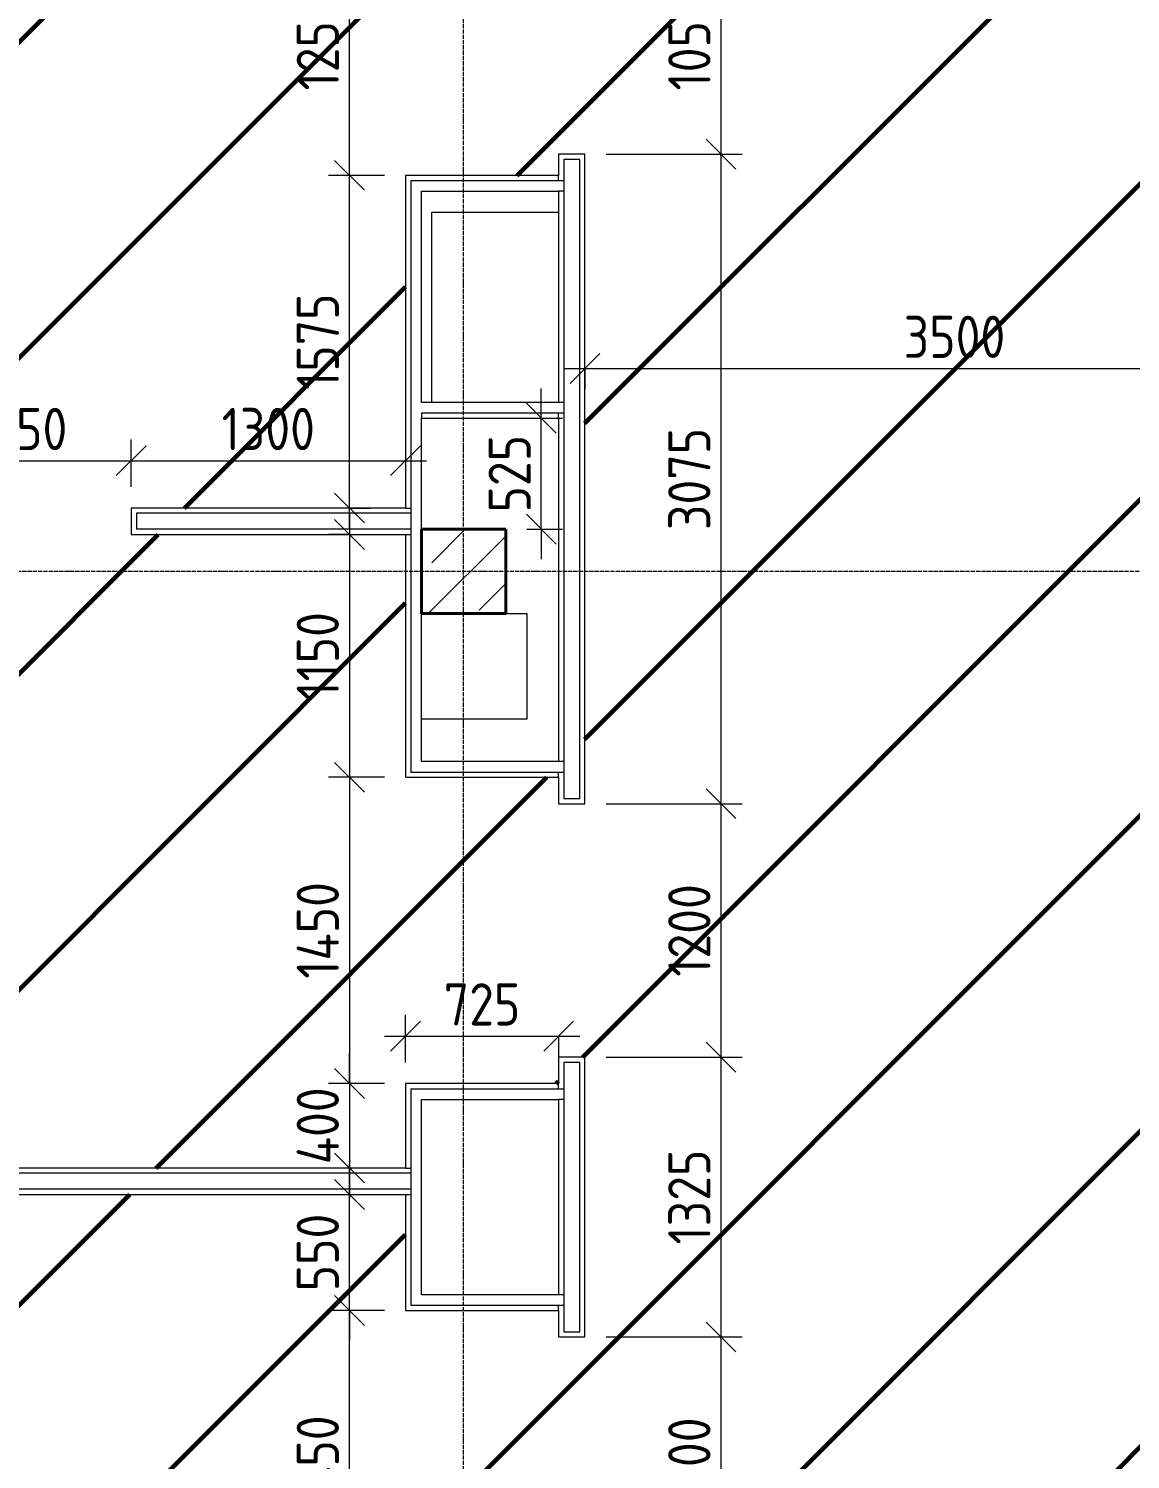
# Model space of a CAD drawing. Header units: millimetres. Extents: x -56773 to 323062, y -262288 to 76460.
# Drawn here: x -15651 to -10432, y -103149 to -96374 of the extents above; entities that cross this region are included whole.
import ezdxf

# ---------------------------------------------------------------- set-up
doc = ezdxf.new("R2010")
doc.units = ezdxf.units.MM
doc.linetypes.add('ADSK_Линия сетки', pattern=[25, 20, -2.5, 0, -2.5])
for name, color, linetype, lineweight in [('1.1)Стяжка керамзит  2 этаж', 5, 'Continuous', 60), ('Несущие колонны', 7, 'Continuous', 18), ('Оси', 7, 'Continuous', 9), ('Перекрытие', 7, 'Continuous', 18), ('Размеры', 7, 'Continuous', 9), ('Стены внутренние', 7, 'Continuous', 18), ('Стены штриховка', 7, 'Continuous', 9)]:
    doc.layers.add(name, color=color, linetype=linetype, lineweight=lineweight)
doc.styles.add('GOST Common_3', font='', dxfattribs={"width": 0.9, "height": 200})
doc.styles.get('GOST Common_3').set_extended_font_data('GOST Common')
doc.dimstyles.new('ADSK_Основной_2_0_1', dxfattribs={"dimscale": 304.8, "dimtxt": 201.142999, "dimasz": 0.463911, "dimexe": 0.328084, "dimexo": 0.328084, "dimgap": 0.164042, "dimtad": 1, "dimdec": 3, "dimrnd": 0.001, "dimdsep": 46, "dimtxsty": 'GOST Common_3', "dimblk1": 'OBLIQUE', "dimblk2": 'OBLIQUE', "dimsah": 1, "dimcen": 0.09, "dimdle": 0.328084, "dimazin": 2, "dimtfac": 1, "dimtdec": 4, "dimtix": 1, "dimtmove": 1, "dimatfit": 3, "dimfxl": 1, "dimtvp": 1, "dimtolj": 1, "dimtzin": 0, "dimlwd": 20, "dimlwe": 20, "dimarcsym": 2})
doc.dimstyles.new('ADSK_Основной_2_0_2', dxfattribs={"dimscale": 304.8, "dimtxt": 201.142999, "dimasz": 0.463911, "dimexe": 0.328084, "dimexo": 0.328084, "dimgap": 0.164042, "dimtad": 1, "dimdec": 3, "dimrnd": 0.001, "dimdsep": 46, "dimtxsty": 'GOST Common_3', "dimblk1": 'OBLIQUE', "dimblk2": 'OBLIQUE', "dimsah": 1, "dimcen": 0.09, "dimdle": 0.328084, "dimazin": 2, "dimtfac": 1, "dimtdec": 4, "dimtix": 1, "dimtmove": 0, "dimatfit": 3, "dimfxl": 1, "dimtvp": 1, "dimtolj": 1, "dimtzin": 0, "dimlwd": 20, "dimlwe": 20, "dimarcsym": 2})

# ---------------------------------------------------------------- blocks, each defined once
blk = doc.blocks.new('ADSK_КолоннаЖБ_Прямоугольная - 400x400 мм-1807142-Кладочный план 2-го этаж')
at = {"layer": 'Несущие колонны', "lineweight": 40}
for p, q in [((-200, 200), (200, 200)), ((-200, -200), (-200, 200)), ((200, 200), (200, -200)), ((200, -200), (-200, -200))]:
    blk.add_line(p, q, dxfattribs=at)
blk = doc.blocks.new('_Oblique')
at = {"color": 0, "linetype": 'ByBlock', "lineweight": -2}
blk.add_line((-0.5, -0.5), (0.5, 0.5), dxfattribs=at)
blk = doc.blocks.new('*D4646')
at = {"layer": 'Defpoints', "color": 0, "transparency": 16777216}
for p in [(-13015.6, -95919.1), (-13015.6, -96969.1), (-12371.5, -96969.1)]:
    blk.add_point(p, dxfattribs=at)
at = {"layer": 'Размеры', "color": 0, "lineweight": 20, "transparency": 16777216}
for p, q in [((-12371.5, -95819.1), (-12371.5, -97069.1)), ((-12915.6, -95919.1), (-12271.5, -95919.1)), ((-12915.6, -96969.1), (-12271.5, -96969.1))]:
    blk.add_line(p, q, dxfattribs=at)
at = {"layer": 'Размеры', "color": 0, "lineweight": 20, "transparency": 16777216, "xscale": 141.4, "yscale": 141.4, "zscale": 141.4}
for p, rotation in [((-12371.5, -95919.1), 90), ((-12371.5, -96969.1), 270)]:
    blk.add_blockref('_Oblique', p, dxfattribs=dict(at, rotation=rotation))
at = {"layer": 'Размеры', "color": 0, "lineweight": 9, "transparency": 16777216, "insert": (-12521.5, -96444.1), "char_height": 200, "width": 560.473, "attachment_point": 5, "rotation": 90, "style": 'GOST Common_3'}
blk.add_mtext('\\A1;1050', dxfattribs=at)
blk = doc.blocks.new('*D4647')
at = {"layer": 'Defpoints', "color": 0, "transparency": 16777216}
for p in [(-13015.6, -96969.1), (-13015.6, -100044.1), (-12371.5, -100044.1)]:
    blk.add_point(p, dxfattribs=at)
at = {"layer": 'Размеры', "color": 0, "lineweight": 20, "transparency": 16777216}
for p, q in [((-12371.5, -96869.1), (-12371.5, -100144.1)), ((-12915.6, -96969.1), (-12271.5, -96969.1)), ((-12915.6, -100044.1), (-12271.5, -100044.1))]:
    blk.add_line(p, q, dxfattribs=at)
at = {"layer": 'Размеры', "color": 0, "lineweight": 20, "transparency": 16777216, "xscale": 141.4, "yscale": 141.4, "zscale": 141.4}
for p, rotation in [((-12371.5, -96969.1), 90), ((-12371.5, -100044.1), 270)]:
    blk.add_blockref('_Oblique', p, dxfattribs=dict(at, rotation=rotation))
at = {"layer": 'Размеры', "color": 0, "lineweight": 9, "transparency": 16777216, "insert": (-12521.5, -98506.6), "char_height": 200, "width": 605.475, "attachment_point": 5, "rotation": 90, "style": 'GOST Common_3'}
blk.add_mtext('\\A1;3075', dxfattribs=at)
blk = doc.blocks.new('*D4648')
at = {"layer": 'Defpoints', "color": 0, "transparency": 16777216}
for p in [(-13015.6, -100044.1), (-13015.6, -101244.1), (-12371.5, -101244.1)]:
    blk.add_point(p, dxfattribs=at)
at = {"layer": 'Размеры', "color": 0, "lineweight": 20, "transparency": 16777216}
for p, q in [((-12371.5, -99944.1), (-12371.5, -101344.1)), ((-12915.6, -100044.1), (-12271.5, -100044.1)), ((-12915.6, -101244.1), (-12271.5, -101244.1))]:
    blk.add_line(p, q, dxfattribs=at)
at = {"layer": 'Размеры', "color": 0, "lineweight": 20, "transparency": 16777216, "xscale": 141.4, "yscale": 141.4, "zscale": 141.4}
for p, rotation in [((-12371.5, -100044.1), 90), ((-12371.5, -101244.1), 270)]:
    blk.add_blockref('_Oblique', p, dxfattribs=dict(at, rotation=rotation))
at = {"layer": 'Размеры', "color": 0, "lineweight": 9, "transparency": 16777216, "insert": (-12521.5, -100644.1), "char_height": 200, "width": 560.473, "attachment_point": 5, "rotation": 90, "style": 'GOST Common_3'}
blk.add_mtext('\\A1;1200', dxfattribs=at)
blk = doc.blocks.new('*D4649')
at = {"layer": 'Defpoints', "color": 0, "transparency": 16777216}
for p in [(-13015.6, -101244.1), (-13015.6, -102569.1), (-12371.5, -102569.1)]:
    blk.add_point(p, dxfattribs=at)
at = {"layer": 'Размеры', "color": 0, "lineweight": 20, "transparency": 16777216}
for p, q in [((-12371.5, -101144.1), (-12371.5, -102669.1)), ((-12915.6, -101244.1), (-12271.5, -101244.1)), ((-12915.6, -102569.1), (-12271.5, -102569.1))]:
    blk.add_line(p, q, dxfattribs=at)
at = {"layer": 'Размеры', "color": 0, "lineweight": 20, "transparency": 16777216, "xscale": 141.4, "yscale": 141.4, "zscale": 141.4}
for p, rotation in [((-12371.5, -101244.1), 90), ((-12371.5, -102569.1), 270)]:
    blk.add_blockref('_Oblique', p, dxfattribs=dict(at, rotation=rotation))
at = {"layer": 'Размеры', "color": 0, "lineweight": 9, "transparency": 16777216, "insert": (-12521.5, -101906.6), "char_height": 200, "width": 560.473, "attachment_point": 5, "rotation": 90, "style": 'GOST Common_3'}
blk.add_mtext('\\A1;1325', dxfattribs=at)
blk = doc.blocks.new('*D4650')
at = {"layer": 'Defpoints', "color": 0, "transparency": 16777216}
for p in [(-13015.6, -102569.1), (-13015.6, -103769.1), (-12371.5, -103769.1)]:
    blk.add_point(p, dxfattribs=at)
at = {"layer": 'Размеры', "color": 0, "lineweight": 20, "transparency": 16777216}
for p, q in [((-12371.5, -102469.1), (-12371.5, -103869.1)), ((-12915.6, -102569.1), (-12271.5, -102569.1)), ((-12915.6, -103769.1), (-12271.5, -103769.1))]:
    blk.add_line(p, q, dxfattribs=at)
at = {"layer": 'Размеры', "color": 0, "lineweight": 20, "transparency": 16777216, "xscale": 141.4, "yscale": 141.4, "zscale": 141.4}
for p, rotation in [((-12371.5, -102569.1), 90), ((-12371.5, -103769.1), 270)]:
    blk.add_blockref('_Oblique', p, dxfattribs=dict(at, rotation=rotation))
at = {"layer": 'Размеры', "color": 0, "lineweight": 9, "transparency": 16777216, "insert": (-12521.5, -103169.1), "char_height": 200, "width": 560.473, "attachment_point": 5, "rotation": 90, "style": 'GOST Common_3'}
blk.add_mtext('\\A1;1200', dxfattribs=at)
blk = doc.blocks.new('*D4656')
at = {"layer": 'Defpoints', "color": 0, "transparency": 16777216}
for p in [(-14131.1, -102444.1), (-13865.6, -102444.1), (-13865.6, -103894.1)]:
    blk.add_point(p, dxfattribs=at)
at = {"layer": 'Размеры', "color": 0, "lineweight": 20, "transparency": 16777216}
for p, q in [((-14131.1, -103994.1), (-14131.1, -102344.1)), ((-13965.6, -102444.1), (-14231.1, -102444.1)), ((-13965.6, -103894.1), (-14231.1, -103894.1))]:
    blk.add_line(p, q, dxfattribs=at)
at = {"layer": 'Размеры', "color": 0, "lineweight": 20, "transparency": 16777216, "xscale": 141.4, "yscale": 141.4, "zscale": 141.4}
for p, rotation in [((-14131.1, -102444.1), 90), ((-14131.1, -103894.1), 270)]:
    blk.add_blockref('_Oblique', p, dxfattribs=dict(at, rotation=rotation))
at = {"layer": 'Размеры', "color": 0, "lineweight": 9, "transparency": 16777216, "insert": (-14281.1, -103169.1), "char_height": 200, "width": 580.928, "attachment_point": 5, "rotation": 90, "style": 'GOST Common_3'}
blk.add_mtext('\\A1;1450', dxfattribs=at)
blk = doc.blocks.new('*D4657')
at = {"layer": 'Defpoints', "color": 0, "transparency": 16777216}
for p in [(-14231.1, -101894.1), (-14131.1, -101894.1), (-13865.6, -102444.1)]:
    blk.add_point(p, dxfattribs=at)
at = {"layer": 'Размеры', "color": 0, "lineweight": 20, "transparency": 16777216}
for p, q in [((-14131.1, -101894.1), (-14131.1, -101752.7)), ((-14131.1, -101894.1), (-14031.1, -101894.1)), ((-14131.1, -102444.1), (-14131.1, -101894.1)), ((-13965.6, -102444.1), (-14231.1, -102444.1)), ((-14131.1, -102444.1), (-14131.1, -102585.5))]:
    blk.add_line(p, q, dxfattribs=at)
at = {"layer": 'Размеры', "color": 0, "lineweight": 20, "transparency": 16777216, "xscale": 141.4, "yscale": 141.4, "zscale": 141.4}
for p, rotation in [((-14131.1, -101894.1), 270), ((-14131.1, -102444.1), 90)]:
    blk.add_blockref('_Oblique', p, dxfattribs=dict(at, rotation=rotation))
at = {"layer": 'Размеры', "color": 0, "lineweight": 9, "transparency": 16777216, "insert": (-14281.1, -102169.1), "char_height": 200, "width": 454.106, "attachment_point": 5, "rotation": 90, "style": 'GOST Common_3'}
blk.add_mtext('\\A1;550', dxfattribs=at)
blk = doc.blocks.new('*D4658')
at = {"layer": 'Defpoints', "color": 0, "transparency": 16777216}
for p in [(-14031.1, -98769.1), (-14131.1, -99919.1), (-13865.6, -99919.1)]:
    blk.add_point(p, dxfattribs=at)
at = {"layer": 'Размеры', "color": 0, "lineweight": 20, "transparency": 16777216}
for p, q in [((-14131.1, -98669.1), (-14131.1, -100019.1)), ((-14131.1, -98769.1), (-14231.1, -98769.1)), ((-13965.6, -99919.1), (-14231.1, -99919.1))]:
    blk.add_line(p, q, dxfattribs=at)
at = {"layer": 'Размеры', "color": 0, "lineweight": 20, "transparency": 16777216, "xscale": 141.4, "yscale": 141.4, "zscale": 141.4}
for p, rotation in [((-14131.1, -98769.1), 90), ((-14131.1, -99919.1), 270)]:
    blk.add_blockref('_Oblique', p, dxfattribs=dict(at, rotation=rotation))
at = {"layer": 'Размеры', "color": 0, "lineweight": 9, "transparency": 16777216, "insert": (-14281.1, -99344.1), "char_height": 200, "width": 515.472, "attachment_point": 5, "rotation": 90, "style": 'GOST Common_3'}
blk.add_mtext('\\A1;1150', dxfattribs=at)
blk = doc.blocks.new('*D4659')
at = {"layer": 'Defpoints', "color": 0, "transparency": 16777216}
for p in [(-13865.6, -99919.1), (-14131.1, -101369.1), (-13865.6, -101369.1)]:
    blk.add_point(p, dxfattribs=at)
at = {"layer": 'Размеры', "color": 0, "lineweight": 20, "transparency": 16777216}
for p, q in [((-14131.1, -99819.1), (-14131.1, -101469.1)), ((-13965.6, -99919.1), (-14231.1, -99919.1)), ((-13965.6, -101369.1), (-14231.1, -101369.1))]:
    blk.add_line(p, q, dxfattribs=at)
at = {"layer": 'Размеры', "color": 0, "lineweight": 20, "transparency": 16777216, "xscale": 141.4, "yscale": 141.4, "zscale": 141.4}
for p, rotation in [((-14131.1, -99919.1), 90), ((-14131.1, -101369.1), 270)]:
    blk.add_blockref('_Oblique', p, dxfattribs=dict(at, rotation=rotation))
at = {"layer": 'Размеры', "color": 0, "lineweight": 9, "transparency": 16777216, "insert": (-14281.1, -100644.1), "char_height": 200, "width": 580.928, "attachment_point": 5, "rotation": 90, "style": 'GOST Common_3'}
blk.add_mtext('\\A1;1450', dxfattribs=at)
blk = doc.blocks.new('*D4660')
at = {"layer": 'Defpoints', "color": 0, "transparency": 16777216}
for p in [(-13865.6, -101369.1), (-14131.1, -101769.1), (-14031.1, -101769.1)]:
    blk.add_point(p, dxfattribs=at)
at = {"layer": 'Размеры', "color": 0, "lineweight": 20, "transparency": 16777216}
for p, q in [((-14131.1, -101369.1), (-14131.1, -101227.7)), ((-13965.6, -101369.1), (-14231.1, -101369.1)), ((-14131.1, -101369.1), (-14131.1, -101769.1)), ((-14131.1, -101769.1), (-14231.1, -101769.1)), ((-14131.1, -101769.1), (-14131.1, -101910.5))]:
    blk.add_line(p, q, dxfattribs=at)
at = {"layer": 'Размеры', "color": 0, "lineweight": 20, "transparency": 16777216, "xscale": 141.4, "yscale": 141.4, "zscale": 141.4}
for p, rotation in [((-14131.1, -101369.1), 270), ((-14131.1, -101769.1), 90)]:
    blk.add_blockref('_Oblique', p, dxfattribs=dict(at, rotation=rotation))
at = {"layer": 'Размеры', "color": 0, "lineweight": 9, "transparency": 16777216, "insert": (-14281.1, -101569.1), "char_height": 200, "width": 474.561, "attachment_point": 5, "rotation": 90, "style": 'GOST Common_3'}
blk.add_mtext('\\A1;400', dxfattribs=at)
blk = doc.blocks.new('*D4661')
at = {"layer": 'Defpoints', "color": 0, "transparency": 16777216}
for p in [(-13140.6, -101044.3), (-13140.6, -101144.3), (-13865.6, -101369.1)]:
    blk.add_point(p, dxfattribs=at)
at = {"layer": 'Размеры', "color": 0, "lineweight": 20, "transparency": 16777216}
for p, q in [((-13865.6, -101269.1), (-13865.6, -101044.3)), ((-13965.6, -101144.3), (-13040.6, -101144.3)), ((-13140.6, -101144.3), (-13140.6, -101244.3))]:
    blk.add_line(p, q, dxfattribs=at)
at = {"layer": 'Размеры', "color": 0, "lineweight": 20, "transparency": 16777216, "xscale": 141.4, "yscale": 141.4, "zscale": 141.4, "rotation": 180}
blk.add_blockref('_Oblique', (-13865.6, -101144.3), dxfattribs=at)
at = {"layer": 'Размеры', "color": 0, "lineweight": 20, "transparency": 16777216, "xscale": 141.4, "yscale": 141.4, "zscale": 141.4}
blk.add_blockref('_Oblique', (-13140.6, -101144.3), dxfattribs=at)
at = {"layer": 'Размеры', "color": 0, "lineweight": 9, "transparency": 16777216, "insert": (-13503.1, -100994.3), "char_height": 200, "width": 454.106, "attachment_point": 5, "style": 'GOST Common_3'}
blk.add_mtext('\\A1;725', dxfattribs=at)
blk = doc.blocks.new('*D4665')
at = {"layer": 'Defpoints', "color": 0, "transparency": 16777216}
for p in [(-14131.1, -97069.1), (-13865.6, -97069.1), (-14231.1, -98644.1)]:
    blk.add_point(p, dxfattribs=at)
at = {"layer": 'Размеры', "color": 0, "lineweight": 20, "transparency": 16777216}
for p, q in [((-14131.1, -98744.1), (-14131.1, -96969.1)), ((-13965.6, -97069.1), (-14231.1, -97069.1)), ((-14131.1, -98644.1), (-14031.1, -98644.1))]:
    blk.add_line(p, q, dxfattribs=at)
at = {"layer": 'Размеры', "color": 0, "lineweight": 20, "transparency": 16777216, "xscale": 141.4, "yscale": 141.4, "zscale": 141.4}
for p, rotation in [((-14131.1, -97069.1), 90), ((-14131.1, -98644.1), 270)]:
    blk.add_blockref('_Oblique', p, dxfattribs=dict(at, rotation=rotation))
at = {"layer": 'Размеры', "color": 0, "lineweight": 9, "transparency": 16777216, "insert": (-14281.1, -97856.6), "char_height": 200, "width": 560.473, "attachment_point": 5, "rotation": 90, "style": 'GOST Common_3'}
blk.add_mtext('\\A1;1575', dxfattribs=at)
blk = doc.blocks.new('*D4666')
at = {"layer": 'Defpoints', "color": 0, "transparency": 16777216}
for p in [(-14131.1, -95819.1), (-13865.6, -95819.1), (-13865.6, -97069.1)]:
    blk.add_point(p, dxfattribs=at)
at = {"layer": 'Размеры', "color": 0, "lineweight": 20, "transparency": 16777216}
for p, q in [((-14131.1, -97169.1), (-14131.1, -95719.1)), ((-13965.6, -95819.1), (-14231.1, -95819.1)), ((-13965.6, -97069.1), (-14231.1, -97069.1))]:
    blk.add_line(p, q, dxfattribs=at)
at = {"layer": 'Размеры', "color": 0, "lineweight": 20, "transparency": 16777216, "xscale": 141.4, "yscale": 141.4, "zscale": 141.4}
for p, rotation in [((-14131.1, -95819.1), 90), ((-14131.1, -97069.1), 270)]:
    blk.add_blockref('_Oblique', p, dxfattribs=dict(at, rotation=rotation))
at = {"layer": 'Размеры', "color": 0, "lineweight": 9, "transparency": 16777216, "insert": (-14281.1, -96444.1), "char_height": 200, "width": 560.473, "attachment_point": 5, "rotation": 90, "style": 'GOST Common_3'}
blk.add_mtext('\\A1;1250', dxfattribs=at)
blk = doc.blocks.new('*D4693')
at = {"layer": 'Defpoints', "color": 0, "transparency": 16777216}
for p in [(-15165.6, -98420), (-16215.6, -98644.1), (-15165.6, -98644.1)]:
    blk.add_point(p, dxfattribs=at)
at = {"layer": 'Размеры', "color": 0, "lineweight": 20, "transparency": 16777216}
for p, q in [((-16215.6, -98544.1), (-16215.6, -98320)), ((-15165.6, -98544.1), (-15165.6, -98320)), ((-16315.6, -98420), (-15065.6, -98420))]:
    blk.add_line(p, q, dxfattribs=at)
at = {"layer": 'Размеры', "color": 0, "lineweight": 20, "transparency": 16777216, "xscale": 141.4, "yscale": 141.4, "zscale": 141.4, "rotation": 180}
blk.add_blockref('_Oblique', (-16215.6, -98420), dxfattribs=at)
at = {"layer": 'Размеры', "color": 0, "lineweight": 20, "transparency": 16777216, "xscale": 141.4, "yscale": 141.4, "zscale": 141.4}
blk.add_blockref('_Oblique', (-15165.6, -98420), dxfattribs=at)
at = {"layer": 'Размеры', "color": 0, "lineweight": 9, "transparency": 16777216, "insert": (-15690.6, -98270), "char_height": 200, "width": 560.473, "attachment_point": 5, "style": 'GOST Common_3'}
blk.add_mtext('\\A1;1050', dxfattribs=at)
blk = doc.blocks.new('*D4694')
at = {"layer": 'Defpoints', "color": 0, "transparency": 16777216}
for p in [(-13865.6, -98320), (-13865.6, -98420), (-15165.6, -98644.1)]:
    blk.add_point(p, dxfattribs=at)
at = {"layer": 'Размеры', "color": 0, "lineweight": 20, "transparency": 16777216}
for p, q in [((-15165.6, -98544.1), (-15165.6, -98320)), ((-15265.6, -98420), (-13765.6, -98420)), ((-13865.6, -98420), (-13865.6, -98520))]:
    blk.add_line(p, q, dxfattribs=at)
at = {"layer": 'Размеры', "color": 0, "lineweight": 20, "transparency": 16777216, "xscale": 141.4, "yscale": 141.4, "zscale": 141.4, "rotation": 180}
blk.add_blockref('_Oblique', (-15165.6, -98420), dxfattribs=at)
at = {"layer": 'Размеры', "color": 0, "lineweight": 20, "transparency": 16777216, "xscale": 141.4, "yscale": 141.4, "zscale": 141.4}
blk.add_blockref('_Oblique', (-13865.6, -98420), dxfattribs=at)
at = {"layer": 'Размеры', "color": 0, "lineweight": 9, "transparency": 16777216, "insert": (-14515.6, -98270), "char_height": 200, "width": 560.473, "attachment_point": 5, "style": 'GOST Common_3'}
blk.add_mtext('\\A1;1300', dxfattribs=at)
blk = doc.blocks.new('*D4695')
at = {"layer": 'Defpoints', "color": 0, "transparency": 16777216}
for p in [(-13322.6, -98219.1), (-13222.6, -98219.1), (-13390.6, -98744.1)]:
    blk.add_point(p, dxfattribs=at)
at = {"layer": 'Размеры', "color": 0, "lineweight": 20, "transparency": 16777216}
for p, q in [((-13222.6, -98219.1), (-13222.6, -98077.7)), ((-13222.6, -98219.1), (-13122.6, -98219.1)), ((-13222.6, -98744.1), (-13222.6, -98219.1)), ((-13290.6, -98744.1), (-13122.6, -98744.1)), ((-13222.6, -98744.1), (-13222.6, -98885.5))]:
    blk.add_line(p, q, dxfattribs=at)
at = {"layer": 'Размеры', "color": 0, "lineweight": 20, "transparency": 16777216, "xscale": 141.4, "yscale": 141.4, "zscale": 141.4}
for p, rotation in [((-13222.6, -98219.1), 270), ((-13222.6, -98744.1), 90)]:
    blk.add_blockref('_Oblique', p, dxfattribs=dict(at, rotation=rotation))
at = {"layer": 'Размеры', "color": 0, "lineweight": 9, "transparency": 16777216, "insert": (-13372.6, -98481.6), "char_height": 200, "width": 454.106, "attachment_point": 5, "rotation": 90, "style": 'GOST Common_3'}
blk.add_mtext('\\A1;525', dxfattribs=at)
blk = doc.blocks.new('*D4811')
at = {"layer": 'Defpoints', "color": 0, "transparency": 16777216}
for p in [(-13015.6, -97883.5), (-9515.6, -97983.5), (-9515.6, -98369.1)]:
    blk.add_point(p, dxfattribs=at)
at = {"layer": 'Размеры', "color": 0, "lineweight": 20, "transparency": 16777216}
for p, q in [((-9515.6, -98269.1), (-9515.6, -97883.5)), ((-13115.6, -97983.5), (-9415.6, -97983.5)), ((-13015.6, -97983.5), (-13015.6, -98083.5))]:
    blk.add_line(p, q, dxfattribs=at)
at = {"layer": 'Размеры', "color": 0, "lineweight": 20, "transparency": 16777216, "xscale": 141.4, "yscale": 141.4, "zscale": 141.4, "rotation": 180}
blk.add_blockref('_Oblique', (-13015.6, -97983.5), dxfattribs=at)
at = {"layer": 'Размеры', "color": 0, "lineweight": 20, "transparency": 16777216, "xscale": 141.4, "yscale": 141.4, "zscale": 141.4}
blk.add_blockref('_Oblique', (-9515.6, -97983.5), dxfattribs=at)
at = {"layer": 'Размеры', "color": 0, "lineweight": 9, "transparency": 16777216, "insert": (-11265.6, -97833.5), "char_height": 200, "width": 605.475, "attachment_point": 5, "style": 'GOST Common_3'}
blk.add_mtext('\\A1;3500', dxfattribs=at)

msp = doc.modelspace()

# ---------------------------------------------------------------- hatches: boundary and pattern name
at = {"layer": '1.1)Стяжка керамзит  2 этаж', "transparency": 33554687}
h = msp.add_hatch(dxfattribs=at)
h.set_pattern_fill('ANSI31', color=5, scale=333)
h.paths.add_polyline_path([(-9494.6682, -96144.5668), (-17974.3118, -96144.5668), (-17974.3118, -98644.0666), (-16215.6385, -98644.0666), (-16215.6385, -98769.0666), (-17974.3118, -98769.0666), (-17974.3118, -101769.0666), (-13865.6385, -101769.0666), (-13865.6385, -101369.0666), (-13140.6385, -101369.0666), (-13140.6385, -101244.0666), (-13015.6385, -101244.0666), (-13015.6385, -102569.0666), (-13140.6385, -102569.0666), (-13140.6385, -102444.0666), (-13865.6385, -102444.0666), (-13865.6385, -101894.0666), (-17974.3118, -101894.0666), (-17974.3118, -104894.0666), (-17140.6385, -104894.0666), (-15990.6385, -104894.0666), (-14340.6385, -104894.0666), (-13865.6385, -104894.0666), (-13865.6385, -103894.0666), (-13140.6385, -103894.0666), (-13140.6385, -103769.0666), (-13015.6385, -103769.0666), (-13015.6385, -104894.0666), (-12190.6385, -104894.0666), (-10540.6385, -104894.0666), (-9494.6682, -104894.0666), (-9494.6682, -99219.0666), (-9515.6385, -99219.0666), (-9515.6385, -98369.0666)])
h.paths.add_polyline_path([(-13015.6385, -100044.0666), (-13140.6385, -100044.0666), (-13140.6385, -99919.0666), (-13865.6385, -99919.0666), (-13865.6385, -98769.0666), (-15165.6385, -98769.0666), (-15165.6385, -98644.0666), (-13865.6385, -98644.0666), (-13865.6385, -97069.0666), (-13140.6385, -97069.0666), (-13140.6385, -96969.0666), (-13015.6385, -96969.0666)], flags=16)
h.paths.add_polyline_path([(-13040.6385, -100019.0666), (-13115.6385, -100019.0666), (-13115.6385, -99894.0666), (-13840.6385, -99894.0666), (-13840.6385, -98744.0666), (-15140.6385, -98744.0666), (-15140.6385, -98669.0666), (-13840.6385, -98669.0666), (-13840.6385, -97094.0666), (-13115.6385, -97094.0666), (-13115.6385, -96994.0666), (-13040.6385, -96994.0666)], flags=0)
h.paths.add_polyline_path([(-13140.6385, -98144.0666), (-13790.6385, -98144.0666), (-13790.6385, -97144.0666), (-13140.6385, -97144.0666)], flags=0)
h.paths.add_polyline_path([(-13140.6385, -98194.0666), (-13140.6385, -98219.0666), (-13140.6385, -99844.0666), (-13790.6385, -99844.0666), (-13790.6385, -98219.0666), (-13790.6385, -98194.0666)], flags=0)
h.paths.add_polyline_path([(-13390.6385, -98744.0666), (-13390.6385, -99144.0666), (-13790.6385, -99144.0666), (-13790.6385, -98744.0666)], flags=0)
at = {"layer": 'Несущие колонны', "lineweight": 9}
h = msp.add_hatch(dxfattribs=at)
h.set_pattern_fill('FP_1', color=256, style=0, pattern_type=2)
h.set_pattern_definition([(45, (9.36, -97949.04), (-224.5064, 224.5064), []), (45, (233.87, -97949.04), (-224.5064, 224.5064), [396.875, -79.375, 3.353, -76.022])])
h.paths.add_polyline_path([(-13790.6385, -99144.0666), (-13390.6385, -99144.0666), (-13390.6385, -98744.0666), (-13790.6385, -98744.0666)])

# ---------------------------------------------------------------- linework, layer by layer
for p, q in [((-13390.6385, -98744.0666), (-13790.6385, -98744.0666)), ((-13790.6385, -98744.0666), (-13790.6385, -99144.0666)), ((-13390.6385, -99144.0666), (-13390.6385, -98744.0666)), ((-13790.6385, -99144.0666), (-13390.6385, -99144.0666))]:
    msp.add_line(p, q, dxfattribs=at)
at = {"layer": 'Оси', "linetype": 'ADSK_Линия сетки', "lineweight": 5}
for p, q in [((-13590.6385, -108922.9178), (-13590.6385, -73448.1214)), ((62525.08, -98944.0666), (-25230.7352, -98944.0666))]:
    msp.add_line(p, q, dxfattribs=at)
at = {"layer": 'Перекрытие'}
for p, q in [((-13740.6385, -97244.0666), (-13140.6385, -97244.0666)), ((-13740.6385, -98144.0666), (-13740.6385, -97244.0666)), ((-13390.6385, -99144.0666), (-13290.6385, -99144.0666)), ((-13290.6385, -99144.0666), (-13290.6385, -99644.0666)), ((-13290.6385, -99644.0666), (-13790.6385, -99644.0666))]:
    msp.add_line(p, q, dxfattribs=at)
at = {"layer": 'Стены внутренние', "lineweight": 5}
for p, q in [((-13140.6385, -96969.0666), (-13140.6385, -97069.0666)), ((-13015.6385, -96969.0666), (-13140.6385, -96969.0666)), ((-13015.6385, -100044.0666), (-13015.6385, -96969.0666)), ((-13865.6385, -97069.0666), (-13865.6385, -98644.0666)), ((-13140.6385, -97069.0666), (-13865.6385, -97069.0666)), ((-13790.6385, -98144.0666), (-13790.6385, -97144.0666)), ((-13790.6385, -97144.0666), (-13140.6385, -97144.0666)), ((-13140.6385, -97144.0666), (-13140.6385, -98144.0666)), ((-13140.6385, -98144.0666), (-13790.6385, -98144.0666)), ((-13790.6385, -99844.0666), (-13790.6385, -98219.0666)), ((-13790.6385, -98219.0666), (-13140.6385, -98219.0666)), ((-13140.6385, -98219.0666), (-13140.6385, -99844.0666)), ((-13865.6385, -98644.0666), (-15165.6385, -98644.0666)), ((-15165.6385, -98644.0666), (-15165.6385, -98769.0666)), ((-15165.6385, -98769.0666), (-13865.6385, -98769.0666)), ((-13865.6385, -98769.0666), (-13865.6385, -99919.0666)), ((-13140.6385, -99844.0666), (-13790.6385, -99844.0666)), ((-13865.6385, -99919.0666), (-13140.6385, -99919.0666)), ((-13140.6385, -99919.0666), (-13140.6385, -100044.0666)), ((-13140.6385, -100044.0666), (-13015.6385, -100044.0666)), ((-13140.6385, -101244.0666), (-13140.6385, -101369.0666)), ((-13015.6385, -101244.0666), (-13140.6385, -101244.0666)), ((-13015.6385, -102569.0666), (-13015.6385, -101244.0666)), ((-13140.6385, -101369.0666), (-13865.6385, -101369.0666)), ((-13865.6385, -101369.0666), (-13865.6385, -101769.0666)), ((-13790.6385, -101444.0666), (-13140.6385, -101444.0666)), ((-13790.6385, -102369.0666), (-13790.6385, -101444.0666)), ((-13140.6385, -101444.0666), (-13140.6385, -102369.0666)), ((-13865.6385, -101769.0666), (-19540.6385, -101769.0666)), ((-19540.6385, -101894.0666), (-13865.6385, -101894.0666)), ((-13865.6385, -101894.0666), (-13865.6385, -102444.0666)), ((-13140.6385, -102369.0666), (-13790.6385, -102369.0666)), ((-13865.6385, -102444.0666), (-13140.6385, -102444.0666)), ((-13140.6385, -102444.0666), (-13140.6385, -102569.0666)), ((-13140.6385, -102569.0666), (-13015.6385, -102569.0666))]:
    msp.add_line(p, q, dxfattribs=at)
at = {"layer": 'Стены штриховка', "lineweight": 9}
for p, q in [((-13115.6385, -96994.0666), (-13115.6385, -100019.0666)), ((-13040.6385, -96994.0666), (-13115.6385, -96994.0666)), ((-13040.6385, -100019.0666), (-13040.6385, -96994.0666)), ((-13140.6385, -97094.0666), (-13140.6385, -97069.0666)), ((-13840.6385, -97094.0666), (-13840.6385, -99894.0666)), ((-13840.6385, -97094.0666), (-13115.6385, -97094.0666)), ((-13115.6385, -97144.0666), (-13140.6385, -97144.0666)), ((-13115.6385, -98144.0666), (-13140.6385, -98144.0666)), ((-13790.6385, -98194.0666), (-13115.6385, -98194.0666)), ((-13790.6385, -98194.0666), (-13790.6385, -98219.0666)), ((-13140.6385, -98219.0666), (-13140.6385, -98194.0666)), ((-13840.6385, -98669.0666), (-15140.6385, -98669.0666)), ((-15140.6385, -98669.0666), (-15140.6385, -98744.0666)), ((-13865.6385, -98644.0666), (-13840.6385, -98644.0666)), ((-13840.6385, -98744.0666), (-15140.6385, -98744.0666)), ((-13865.6385, -98769.0666), (-13840.6385, -98769.0666)), ((-13115.6385, -99844.0666), (-13140.6385, -99844.0666)), ((-13840.6385, -99894.0666), (-13115.6385, -99894.0666)), ((-13140.6385, -99919.0666), (-13140.6385, -99894.0666)), ((-13115.6385, -100019.0666), (-13040.6385, -100019.0666)), ((-13040.6385, -101269.0666), (-13115.6385, -101269.0666)), ((-13115.6385, -101269.0666), (-13115.6385, -102544.0666)), ((-13040.6385, -102544.0666), (-13040.6385, -101269.0666)), ((-13840.6385, -101394.0666), (-13115.6385, -101394.0666)), ((-13840.6385, -101394.0666), (-13840.6385, -102419.0666)), ((-13140.6385, -101394.0666), (-13140.6385, -101369.0666)), ((-13115.6385, -101444.0666), (-13140.6385, -101444.0666)), ((-13840.6385, -101794.0666), (-19540.6385, -101794.0666)), ((-13865.6385, -101769.0666), (-13840.6385, -101769.0666)), ((-13840.6385, -101869.0666), (-19540.6385, -101869.0666)), ((-13865.6385, -101894.0666), (-13840.6385, -101894.0666)), ((-13840.6385, -102419.0666), (-13115.6385, -102419.0666)), ((-13115.6385, -102369.0666), (-13140.6385, -102369.0666)), ((-13140.6385, -102444.0666), (-13140.6385, -102419.0666)), ((-13115.6385, -102544.0666), (-13040.6385, -102544.0666))]:
    msp.add_line(p, q, dxfattribs=at)

# ---------------------------------------------------------------- block references
at = {"layer": 'Несущие колонны', "lineweight": 40, "rotation": 89.9999999999999}
msp.add_blockref('ADSK_КолоннаЖБ_Прямоугольная - 400x400 мм-1807142-Кладочный план 2-го этаж', (-13590.6385, -98944.0666), dxfattribs=at)

# ---------------------------------------------------------------- dimensions: what is measured, and where the dimension line sits
at = {"layer": 'Размеры', "lineweight": 9}
for base, p1, p2, dimstyle, override, picture, middle in [((-14131.0784, -95819.0666), (-13865.6385, -97069.0666), (-13865.6385, -95819.0666), 'ADSK_Основной_2_0_1', {"dimpost": '<>', "dimfxl": 1250}, '*D4666', (-14281.0784, -96444.0666)), ((-12371.4865, -96969.0666), (-13015.6385, -95919.0666), (-13015.6385, -96969.0666), 'ADSK_Основной_2_0_1', {"dimpost": '<>', "dimfxl": 1050}, '*D4646', (-12521.4865, -96444.0666)), ((-12371.4865, -100044.0666), (-13015.6385, -96969.0666), (-13015.6385, -100044.0666), 'ADSK_Основной_2_0_1', {"dimpost": '<>', "dimfxl": 3075}, '*D4647', (-12521.4865, -98506.5666)), ((-14131.0784, -97069.0666), (-14231.0633, -98644.0666), (-13865.6385, -97069.0666), 'ADSK_Основной_2_0_1', {"dimpost": '<>', "dimfxl": 1616.83651}, '*D4665', (-14281.0784, -97856.5666)), ((-13222.5912, -98219.0666), (-13390.6385, -98744.0666), (-13322.5761, -98219.0666), 'ADSK_Основной_2_0_2', {"dimpost": '<>', "dimfxl": 529.393516}, '*D4695', (-13372.5912, -98481.5666)), ((-14131.0784, -99919.0666), (-14031.0935, -98769.0666), (-13865.6385, -99919.0666), 'ADSK_Основной_2_0_1', {"dimpost": '<>', "dimfxl": 1161.841368}, '*D4658', (-14281.0784, -99344.0666)), ((-14131.0784, -101369.0666), (-13865.6385, -99919.0666), (-13865.6385, -101369.0666), 'ADSK_Основной_2_0_1', {"dimpost": '<>', "dimfxl": 1450}, '*D4659', (-14281.0784, -100644.0666)), ((-12371.4865, -101244.0666), (-13015.6385, -100044.0666), (-13015.6385, -101244.0666), 'ADSK_Основной_2_0_1', {"dimpost": '<>', "dimfxl": 1200}, '*D4648', (-12521.4865, -100644.0666)), ((-12371.4865, -102569.0666), (-13015.6385, -101244.0666), (-13015.6385, -102569.0666), 'ADSK_Основной_2_0_1', {"dimpost": '<>', "dimfxl": 1325}, '*D4649', (-12521.4865, -101906.5666)), ((-14131.0784, -101769.0666), (-13865.6385, -101369.0666), (-14031.0935, -101769.0666), 'ADSK_Основной_2_0_1', {"dimpost": '<>', "dimfxl": 432.868762}, '*D4660', (-14281.0784, -101569.0666)), ((-14131.0784, -101894.0666), (-13865.6385, -102444.0666), (-14231.0633, -101894.0666), 'ADSK_Основной_2_0_1', {"dimpost": '<>', "dimfxl": 660.329691}, '*D4657', (-14281.0784, -102169.0666)), ((-14131.0784, -102444.0666), (-13865.6385, -103894.0666), (-13865.6385, -102444.0666), 'ADSK_Основной_2_0_1', {"dimpost": '<>', "dimfxl": 1450}, '*D4656', (-14281.0784, -103169.0666)), ((-12371.4865, -103769.0666), (-13015.6385, -102569.0666), (-13015.6385, -103769.0666), 'ADSK_Основной_2_0_1', {"dimpost": '<>', "dimfxl": 1200}, '*D4650', (-12521.4865, -103169.0666))]:
    dim = msp.add_linear_dim(base=base, p1=p1, p2=p2, angle=90, dimstyle=dimstyle, override=override, dxfattribs=at)
    dim.commit()
    dim.dimension.update_dxf_attribs({"geometry": picture, "text_midpoint": middle})
for base, p1, p2, dimstyle, override, picture, middle in [((-9515.6385, -97983.4957), (-13015.6385, -97883.5108), (-9515.6385, -98369.0666), 'ADSK_Основной_2_0_2', {"dimpost": '<>', "dimfxl": 3533.520112}, '*D4811', (-11265.6385, -97833.4957)), ((-15165.6385, -98419.9964), (-16215.6385, -98644.0666), (-15165.6385, -98644.0666), 'ADSK_Основной_2_0_2', {"dimpost": '<>', "dimfxl": 1050}, '*D4693', (-15690.6385, -98269.9964)), ((-13865.6385, -98419.9964), (-15165.6385, -98644.0666), (-13865.6385, -98320.0115), 'ADSK_Основной_2_0_2', {"dimpost": '<>', "dimfxl": 1339.780469}, '*D4694', (-14515.6385, -98269.9964)), ((-13140.6385, -101144.2901), (-13865.6385, -101369.0666), (-13140.6385, -101044.3052), 'ADSK_Основной_2_0_1', {"dimpost": '<>', "dimfxl": 794.414849}, '*D4661', (-13503.1385, -100994.2901))]:
    dim = msp.add_linear_dim(base=base, p1=p1, p2=p2, dimstyle=dimstyle, override=override, dxfattribs=at)
    dim.commit()
    dim.dimension.update_dxf_attribs({"geometry": picture, "text_midpoint": middle})

doc.saveas('drawing.dxf')
